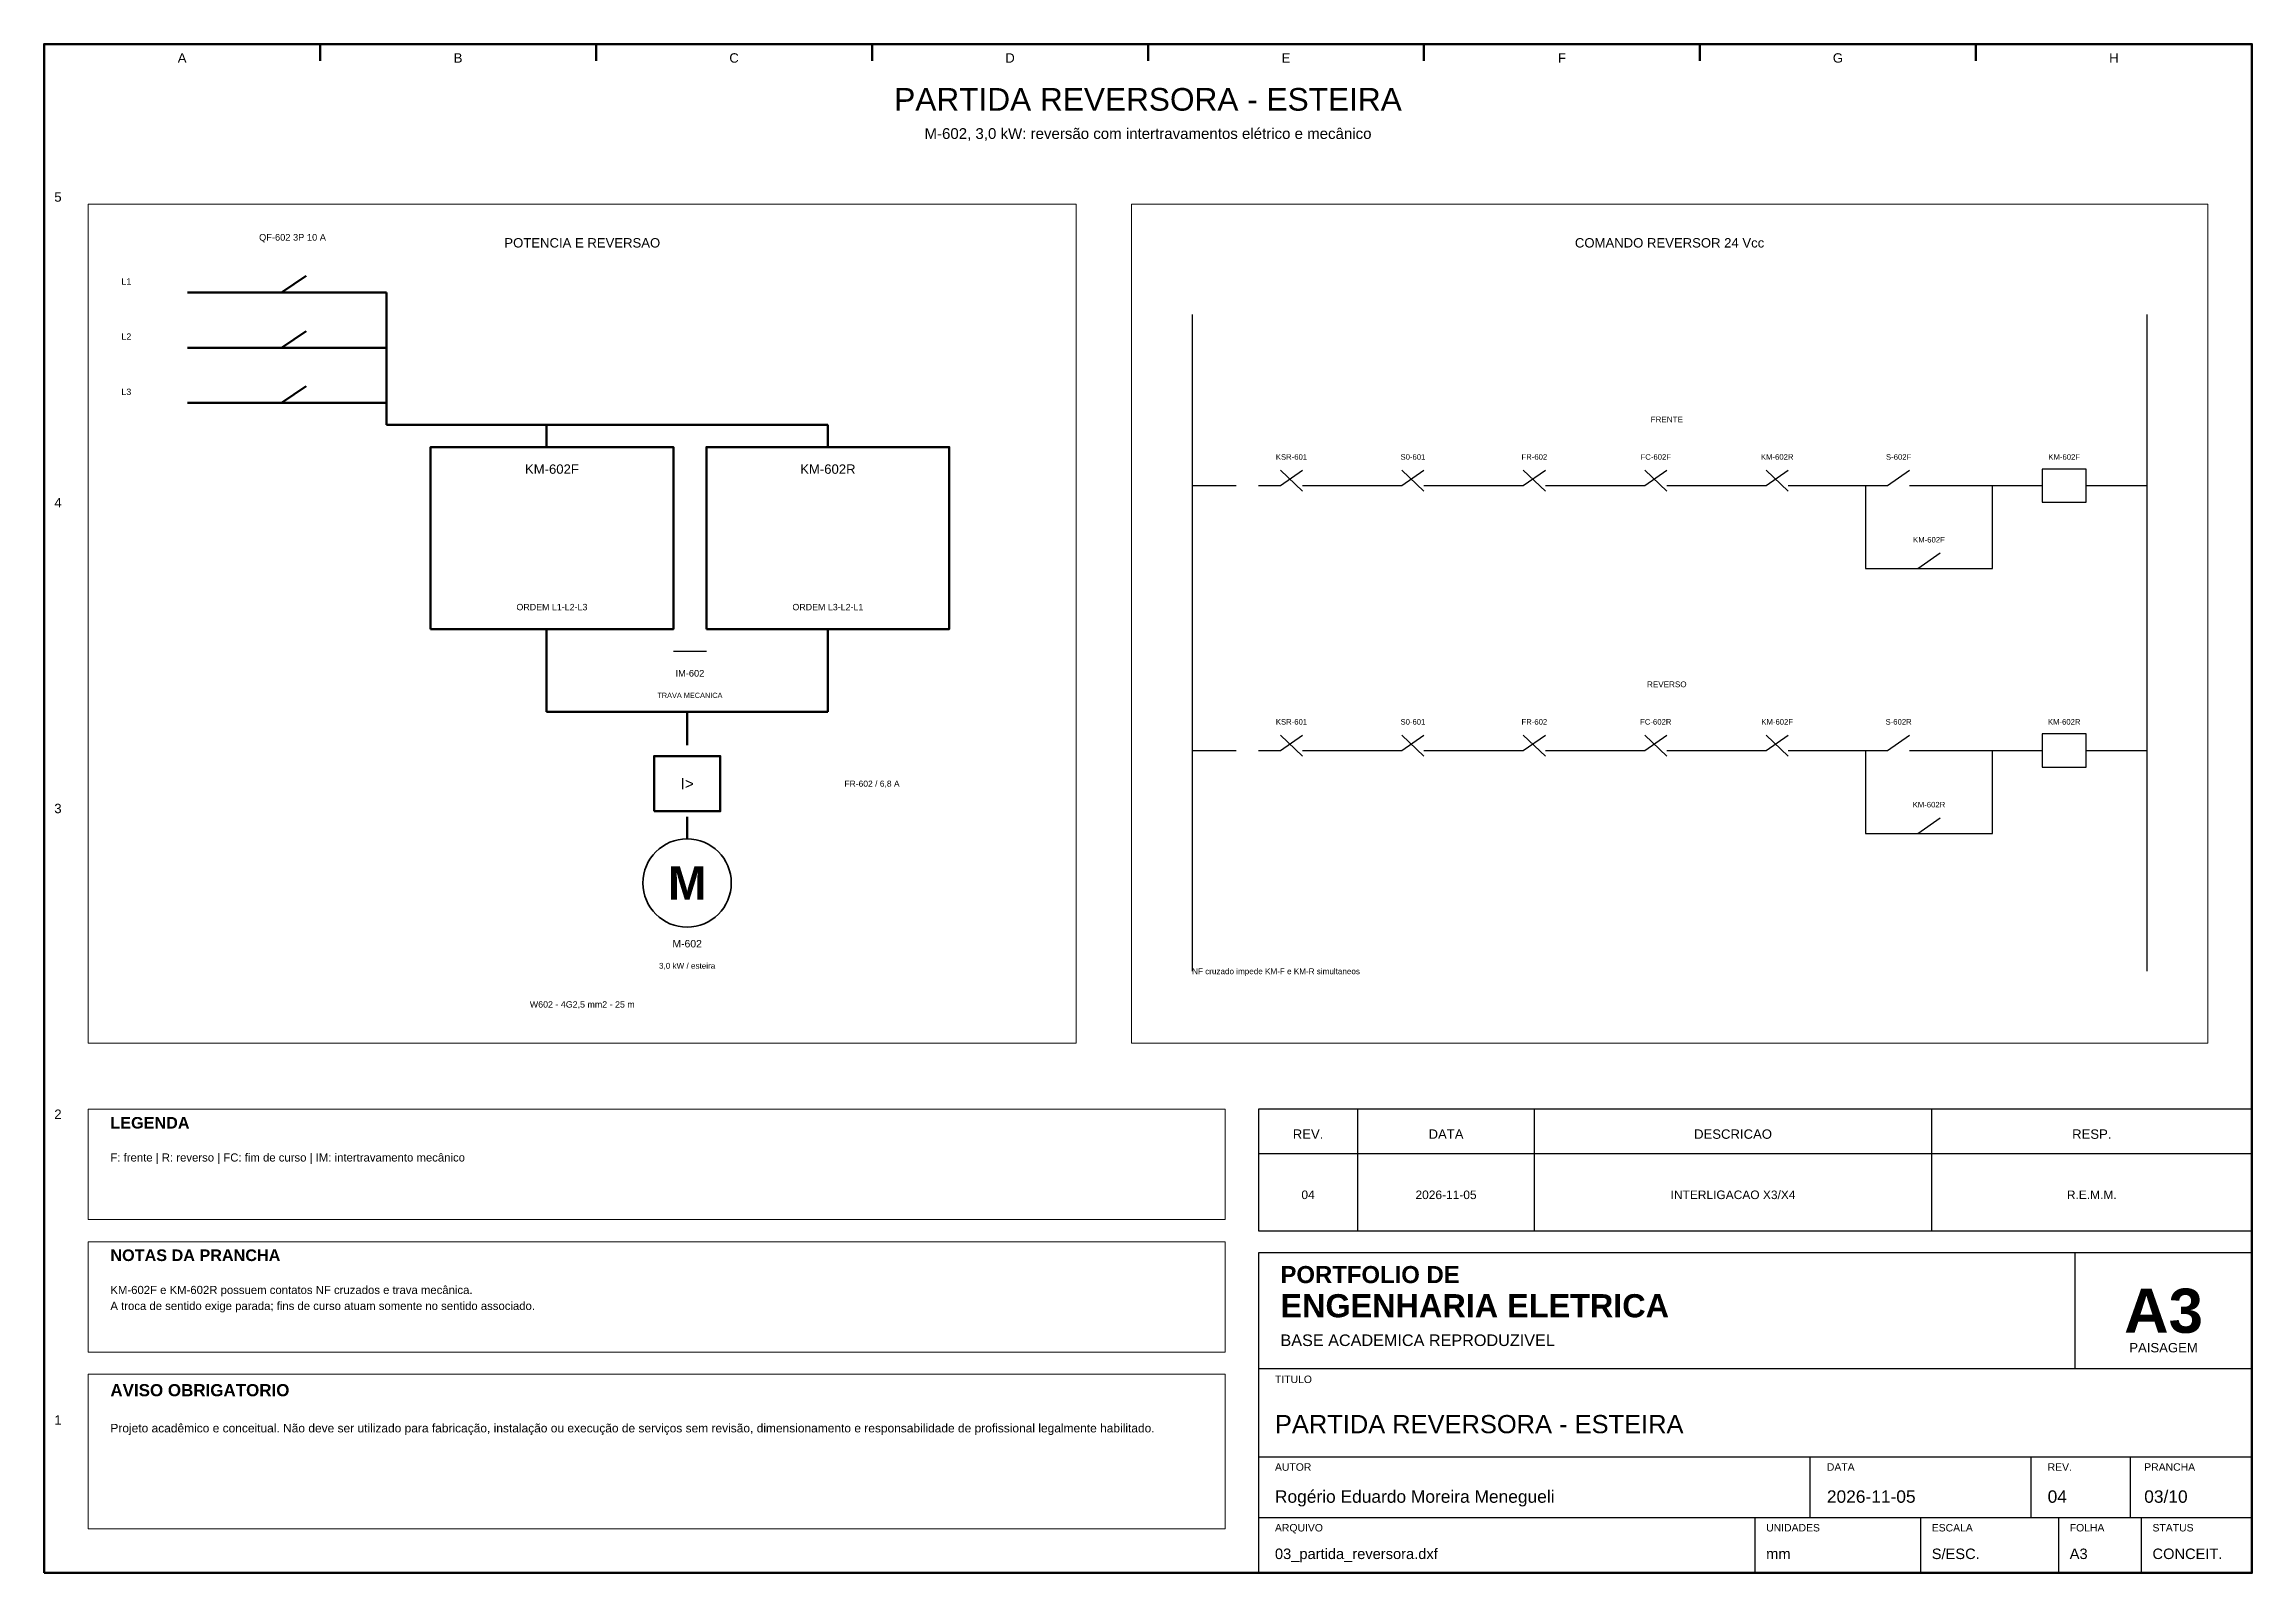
# Model space of a CAD drawing. Header units: millimetres. Extents: x 10 to 410, y 10 to 287.
import ezdxf
from ezdxf.enums import TextEntityAlignment as Align

# ---------------------------------------------------------------- set-up
doc = ezdxf.new("R2010")
doc.units = ezdxf.units.MM
for name, color, linetype, lineweight in [('00_MOLDURA', 7, 'CONTINUOUS', 50), ('01_CARIMBO', 7, 'CONTINUOUS', 25), ('02_TEXTO', 7, 'CONTINUOUS', 18), ('04_EQUIPAMENTOS', 32, 'CONTINUOUS', 35), ('05_POTENCIA', 12, 'CONTINUOUS', 50), ('06_COMANDO', 94, 'CONTINUOUS', 25), ('08_CABOS', 124, 'CONTINUOUS', 35), ('12_LEGENDA', 7, 'CONTINUOUS', 18), ('13_NOTAS', 7, 'CONTINUOUS', 18)]:
    doc.layers.add(name, color=color, linetype=linetype, lineweight=lineweight)
doc.styles.add('PORTFOLIO_TEXTO', font='arial.ttf')
doc.styles.add('PORTFOLIO_TITULO', font='arialbd.ttf', dxfattribs={"width": 0.92})

# ---------------------------------------------------------------- blocks, each defined once
blk = doc.blocks.new('CARIMBO_A3')
at = {"layer": '01_CARIMBO'}
for p, q in [((148, 37), (148, 58)), ((0, 37), (180, 37)), ((0, 21), (180, 21)), ((100, 10), (100, 21)), ((140, 10), (140, 21)), ((158, 10), (158, 21)), ((0, 10), (180, 10)), ((90, 0), (90, 10)), ((120, 0), (120, 10)), ((145, 0), (145, 10)), ((160, 0), (160, 10))]:
    blk.add_line(p, q, dxfattribs=at)
blk.add_lwpolyline([(0, 0), (180, 0), (180, 58), (0, 58)], close=True, dxfattribs=at)
at = {"layer": '01_CARIMBO', "style": 'PORTFOLIO_TEXTO'}
for s, p in [('TITULO', (3, 34.4)), ('AUTOR', (3, 18.5)), ('DATA', (103, 18.5)), ('REV.', (143, 18.5)), ('PRANCHA', (160.5, 18.5)), ('ARQUIVO', (3, 7.5)), ('UNIDADES', (92, 7.5)), ('ESCALA', (122, 7.5)), ('FOLHA', (147, 7.5)), ('STATUS', (162, 7.5))]:
    blk.add_text(s, height=1.35, dxfattribs=at).set_placement(p)
at = {"layer": '02_TEXTO'}
for s, height, style, p in [('PORTFOLIO DE', 3.1, 'PORTFOLIO_TITULO', (4, 52.5)), ('ENGENHARIA ELETRICA', 4.2, 'PORTFOLIO_TITULO', (4, 46.3)), ('BASE ACADEMICA REPRODUZIVEL', 2.1, 'PORTFOLIO_TEXTO', (4, 41.1))]:
    blk.add_text(s, height=height, dxfattribs=dict(at, style=style)).set_placement(p)
for s, height, style, p in [('A3', 8, 'PORTFOLIO_TITULO', (164, 47.5)), ('PAISAGEM', 1.7, 'PORTFOLIO_TEXTO', (164, 40.8))]:
    blk.add_text(s, height=height, dxfattribs=dict(at, style=style)).set_placement(p, align=Align.MIDDLE_CENTER)
at = {"layer": '02_TEXTO', "style": 'PORTFOLIO_TEXTO'}
for tag, p, height in [('TITULO', (3, 25.3), 3.3), ('AUTOR', (3, 12.7), 2.25), ('DATA', (103, 12.7), 2.25), ('REVISAO', (143, 12.7), 2.25), ('PRANCHA', (160.5, 12.7), 2.25), ('ARQUIVO', (3, 2.5), 1.9), ('UNIDADES', (92, 2.5), 1.9), ('ESCALA', (122, 2.5), 1.9), ('FOLHA', (147, 2.5), 1.9), ('STATUS', (162, 2.5), 1.9)]:
    blk.add_attdef(tag, p, '', height=height, dxfattribs=at)
blk = doc.blocks.new('SIM_DISJUNTOR')
at = {"layer": '05_POTENCIA'}
for p, q in [((-5, 0), (-2, 0)), ((-2, 0), (2.5, 3)), ((2, 0), (5, 0))]:
    blk.add_line(p, q, dxfattribs=at)
blk = doc.blocks.new('P06_RELE_TERMICO')
at = {"layer": '05_POTENCIA'}
blk.add_lwpolyline([(-6, -5), (6, -5), (6, 5), (-6, 5)], close=True, dxfattribs=at)
at = {"layer": '05_POTENCIA', "style": 'PORTFOLIO_TEXTO'}
blk.add_text('I>', height=2, dxfattribs=at).set_placement((0, 0), align=Align.MIDDLE_CENTER)
blk = doc.blocks.new('SIM_MOTOR')
at = {"layer": '04_EQUIPAMENTOS'}
blk.add_circle((0, 0), 4, dxfattribs=at)
at = {"layer": '04_EQUIPAMENTOS', "style": 'PORTFOLIO_TITULO'}
blk.add_text('M', height=3, dxfattribs=at).set_placement((0, 0), align=Align.MIDDLE_CENTER)
blk = doc.blocks.new('P06_CONTATO_NF')
at = {"layer": '06_COMANDO'}
for p, q in [((-6, 0), (-2, 0)), ((-2, 0), (2, 2.8)), ((-2, 2.8), (2, -1)), ((2, 0), (6, 0))]:
    blk.add_line(p, q, dxfattribs=at)
blk = doc.blocks.new('P06_CONTATO_NA')
at = {"layer": '06_COMANDO'}
for p, q in [((-6, 0), (-2, 0)), ((-2, 0), (2, 2.8)), ((2, 0), (6, 0))]:
    blk.add_line(p, q, dxfattribs=at)
blk = doc.blocks.new('P06_BOBINA')
at = {"layer": '06_COMANDO'}
blk.add_lwpolyline([(-4, -3), (4, -3), (4, 3), (-4, 3)], close=True, dxfattribs=at)

msp = doc.modelspace()

# ---------------------------------------------------------------- linework, layer by layer
at = {"layer": '00_MOLDURA'}
for p, q in [((60, 287), (60, 284)), ((110, 287), (110, 284)), ((160, 287), (160, 284)), ((210, 287), (210, 284)), ((260, 287), (260, 284)), ((310, 287), (310, 284)), ((360, 287), (360, 284))]:
    msp.add_line(p, q, dxfattribs=at)
msp.add_lwpolyline([(10, 10), (410, 10), (410, 287), (10, 287)], close=True, dxfattribs=at)
at = {"layer": '01_CARIMBO'}
for p, q in [((248, 72), (248, 94)), ((280, 72), (280, 94)), ((352, 72), (352, 94)), ((230, 86), (410, 86))]:
    msp.add_line(p, q, dxfattribs=at)
msp.add_lwpolyline([(230, 72), (410, 72), (410, 94), (230, 94)], close=True, dxfattribs=at)
at = {"layer": '05_POTENCIA'}
for p, q in [((36, 242), (72, 242)), ((72, 242), (72, 218)), ((36, 232), (72, 232)), ((36, 222), (72, 222)), ((72, 218), (152, 218)), ((101, 218), (101, 214)), ((152, 218), (152, 214)), ((101, 181), (101, 166)), ((152, 181), (152, 166)), ((101, 166), (152, 166)), ((126.5, 166), (126.5, 160)), ((126.5, 147), (126.5, 143))]:
    msp.add_line(p, q, dxfattribs=at)
for points in [[(80, 181), (124, 181), (124, 214), (80, 214)], [(130, 181), (174, 181), (174, 214), (130, 214)]]:
    msp.add_lwpolyline(points, close=True, dxfattribs=at)
at = {"layer": '06_COMANDO'}
for p, q in [((218, 238), (218, 119)), ((391, 238), (391, 119)), ((218, 207), (226, 207)), ((242, 207), (252, 207)), ((264, 207), (274, 207)), ((286, 207), (296, 207)), ((308, 207), (318, 207)), ((330, 207), (340, 207)), ((340, 207), (340, 192)), ((352, 207), (372, 207)), ((363, 192), (363, 207)), ((380, 207), (391, 207)), ((340, 192), (363, 192)), ((124, 177), (130, 177)), ((218, 159), (226, 159)), ((242, 159), (252, 159)), ((264, 159), (274, 159)), ((286, 159), (296, 159)), ((308, 159), (318, 159)), ((330, 159), (340, 159)), ((340, 159), (340, 144)), ((352, 159), (372, 159)), ((363, 144), (363, 159)), ((380, 159), (391, 159)), ((340, 144), (363, 144))]:
    msp.add_line(p, q, dxfattribs=at)
at = {"layer": '12_LEGENDA'}
for points in [[(18, 106), (197, 106), (197, 258), (18, 258)], [(207, 106), (402, 106), (402, 258), (207, 258)], [(18, 74), (224, 74), (224, 94), (18, 94)]]:
    msp.add_lwpolyline(points, close=True, dxfattribs=at)
at = {"layer": '13_NOTAS'}
for points in [[(18, 50), (224, 50), (224, 70), (18, 70)], [(18, 18), (224, 18), (224, 46), (18, 46)]]:
    msp.add_lwpolyline(points, close=True, dxfattribs=at)

# ---------------------------------------------------------------- block references
at = {"layer": '01_CARIMBO'}
msp.add_blockref('CARIMBO_A3', (230, 10), dxfattribs=at).add_auto_attribs({'TITULO': 'PARTIDA REVERSORA - ESTEIRA', 'AUTOR': 'Rogério Eduardo Moreira Menegueli', 'DATA': '2026-11-05', 'REVISAO': '04', 'PRANCHA': '03/10', 'ARQUIVO': '03_partida_reversora.dxf', 'UNIDADES': 'mm', 'ESCALA': 'S/ESC.', 'FOLHA': 'A3', 'STATUS': 'CONCEIT.'})
at = {"layer": '04_EQUIPAMENTOS', "xscale": 2, "yscale": 2}
msp.add_blockref('SIM_MOTOR', (126.5, 135), dxfattribs=at)
at = {"layer": '05_POTENCIA'}
for name, p in [('SIM_DISJUNTOR', (55, 242)), ('SIM_DISJUNTOR', (55, 232)), ('SIM_DISJUNTOR', (55, 222)), ('P06_RELE_TERMICO', (126.5, 153))]:
    msp.add_blockref(name, p, dxfattribs=at)
at = {"layer": '06_COMANDO'}
for name, p in [('P06_CONTATO_NF', (236, 207)), ('P06_CONTATO_NF', (258, 207)), ('P06_CONTATO_NF', (280, 207)), ('P06_CONTATO_NF', (302, 207)), ('P06_CONTATO_NF', (324, 207)), ('P06_CONTATO_NA', (346, 207)), ('P06_BOBINA', (376, 207)), ('P06_CONTATO_NA', (351.5, 192)), ('P06_CONTATO_NF', (236, 159)), ('P06_CONTATO_NF', (258, 159)), ('P06_CONTATO_NF', (280, 159)), ('P06_CONTATO_NF', (302, 159)), ('P06_CONTATO_NF', (324, 159)), ('P06_CONTATO_NA', (346, 159)), ('P06_BOBINA', (376, 159)), ('P06_CONTATO_NA', (351.5, 144))]:
    msp.add_blockref(name, p, dxfattribs=at)

# ---------------------------------------------------------------- texts
at = {"layer": '00_MOLDURA', "style": 'PORTFOLIO_TEXTO'}
for s, p in [('A', (35, 284.5)), ('B', (85, 284.5)), ('C', (135, 284.5)), ('D', (185, 284.5)), ('E', (235, 284.5)), ('F', (285, 284.5)), ('G', (335, 284.5)), ('H', (385, 284.5)), ('5', (12.5, 259.3)), ('4', (12.5, 203.9)), ('3', (12.5, 148.5)), ('2', (12.5, 93.1)), ('1', (12.5, 37.7))]:
    msp.add_text(s, height=1.7, dxfattribs=at).set_placement(p, align=Align.MIDDLE_CENTER)
at = {"layer": '01_CARIMBO', "style": 'PORTFOLIO_TEXTO'}
for s, p in [('REV.', (239, 89.5)), ('DATA', (264, 89.5)), ('DESCRICAO', (316, 89.5)), ('RESP.', (381, 89.5))]:
    msp.add_text(s, height=1.7, dxfattribs=at).set_placement(p, align=Align.MIDDLE_CENTER)
at = {"layer": '02_TEXTO', "style": 'PORTFOLIO_TEXTO'}
for s, height, p in [('PARTIDA REVERSORA - ESTEIRA', 4.1, (210, 277)), ('M-602, 3,0 kW: reversão com intertravamentos elétrico e mecânico', 1.95, (210, 270.8)), ('FRENTE', 1.05, (304, 219)), ('ORDEM L1-L2-L3', 1.15, (102, 185)), ('ORDEM L3-L2-L1', 1.15, (152, 185)), ('REVERSO', 1.05, (304, 171)), ('3,0 kW / esteira', 1.05, (126.5, 120)), ('04', 1.55, (239, 78.5)), ('2026-11-05', 1.55, (264, 78.5)), ('INTERLIGACAO X3/X4', 1.55, (316, 78.5)), ('R.E.M.M.', 1.55, (381, 78.5))]:
    msp.add_text(s, height=height, dxfattribs=at).set_placement(p, align=Align.MIDDLE_CENTER)
for s, p in [('L1', (24, 244)), ('L2', (24, 234)), ('L3', (24, 224))]:
    msp.add_text(s, height=1.15, dxfattribs=at).set_placement(p, align=Align.MIDDLE_LEFT)
at = {"layer": '04_EQUIPAMENTOS', "style": 'PORTFOLIO_TEXTO'}
msp.add_text('M-602', height=1.35, dxfattribs=at).set_placement((126.5, 124), align=Align.MIDDLE_CENTER)
at = {"layer": '05_POTENCIA', "style": 'PORTFOLIO_TEXTO'}
for s, height, p in [('QF-602 3P 10 A', 1.2, (55, 252)), ('KM-602F', 1.7, (102, 210)), ('KM-602R', 1.7, (152, 210)), ('FR-602 / 6,8 A', 1.1, (160, 153))]:
    msp.add_text(s, height=height, dxfattribs=at).set_placement(p, align=Align.MIDDLE_CENTER)
at = {"layer": '06_COMANDO', "style": 'PORTFOLIO_TEXTO'}
for s, height, p in [('KSR-601', 1, (236, 212.2)), ('S0-601', 1, (258, 212.2)), ('FR-602', 1, (280, 212.2)), ('FC-602F', 1, (302, 212.2)), ('KM-602R', 1, (324, 212.2)), ('S-602F', 1, (346, 212.2)), ('KM-602F', 1, (376, 212.2)), ('KM-602F', 1, (351.5, 197.2)), ('IM-602', 1.2, (127, 173)), ('TRAVA MECANICA', 0.95, (127, 169)), ('KSR-601', 1, (236, 164.2)), ('S0-601', 1, (258, 164.2)), ('FR-602', 1, (280, 164.2)), ('FC-602R', 1, (302, 164.2)), ('KM-602F', 1, (324, 164.2)), ('S-602R', 1, (346, 164.2)), ('KM-602R', 1, (376, 164.2)), ('KM-602R', 1, (351.5, 149.2))]:
    msp.add_text(s, height=height, dxfattribs=at).set_placement(p, align=Align.MIDDLE_CENTER)
at = {"layer": '08_CABOS', "style": 'PORTFOLIO_TEXTO'}
msp.add_text('W602 - 4G2,5 mm2 - 25 m', height=1.15, dxfattribs=at).set_placement((107.5, 113), align=Align.MIDDLE_CENTER)
at = {"layer": '12_LEGENDA', "style": 'PORTFOLIO_TEXTO'}
for s, p in [('POTENCIA E REVERSAO', (107.5, 251)), ('COMANDO REVERSOR 24 Vcc', (304.5, 251))]:
    msp.add_text(s, height=1.7, dxfattribs=at).set_placement(p, align=Align.MIDDLE_CENTER)
at = {"layer": '12_LEGENDA', "style": 'PORTFOLIO_TITULO'}
msp.add_text('LEGENDA', height=2.1, dxfattribs=at).set_placement((22, 90.5))
at = {"layer": '12_LEGENDA', "insert": (22, 86), "char_height": 1.47, "width": 198, "attachment_point": 1, "line_spacing_factor": 1.18, "style": 'PORTFOLIO_TEXTO'}
msp.add_mtext('F: frente | R: reverso | FC: fim de curso | IM: intertravamento mecânico', dxfattribs=at)
at = {"layer": '13_NOTAS', "style": 'PORTFOLIO_TEXTO'}
msp.add_text('NF cruzado impede KM-F e KM-R simultaneos', height=1.05, dxfattribs=at).set_placement((218, 119), align=Align.MIDDLE_LEFT)
at = {"layer": '13_NOTAS', "style": 'PORTFOLIO_TITULO'}
for s, height, p in [('NOTAS DA PRANCHA', 2.1, (22, 66.5)), ('AVISO OBRIGATORIO', 2.2, (22, 42))]:
    msp.add_text(s, height=height, dxfattribs=at).set_placement(p)
at = {"layer": '13_NOTAS', "width": 198, "attachment_point": 1, "line_spacing_factor": 1.18, "style": 'PORTFOLIO_TEXTO'}
for s, insert, char_height in [('KM-602F e KM-602R possuem contatos NF cruzados e trava mecânica.\\PA troca de sentido exige parada; fins de curso atuam somente no sentido associado.', (22, 62), 1.47), ('Projeto acadêmico e conceitual. Não deve ser utilizado para fabricação, instalação ou execução de serviços sem revisão, dimensionamento e responsabilidade de profissional legalmente habilitado.', (22, 37), 1.55)]:
    msp.add_mtext(s, dxfattribs=dict(at, insert=insert, char_height=char_height))

doc.saveas('drawing.dxf')
